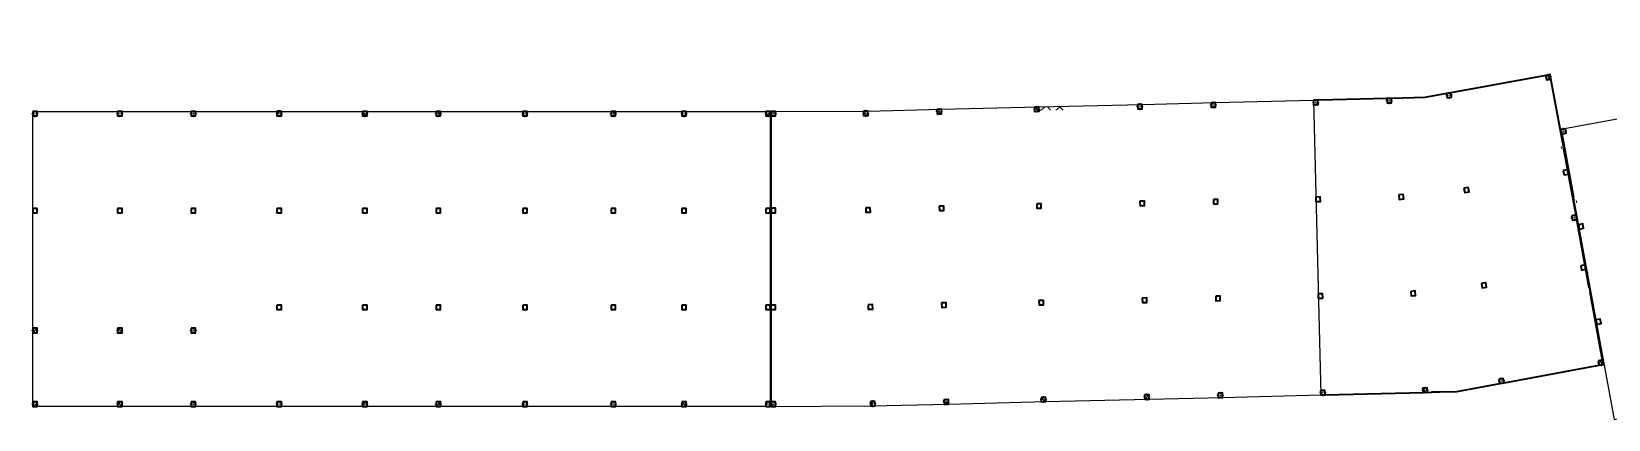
# Model space of a CAD drawing. Header units: millimetres. Extents: x 3404150 to 5321756, y 189673 to 670966.
# Drawn here: x 3404150 to 3511045, y 433596 to 459914 of the extents above; entities that cross this region are included whole.
import ezdxf

# ---------------------------------------------------------------- set-up
doc = ezdxf.new("R2010")
doc.units = ezdxf.units.MM
doc.header["$MEASUREMENT"] = 0
for name, color, linetype, lineweight in [('New_Structural - Bearing_Pen_No__1', 7, 'Continuous', 13), ('New_Structural - Bearing_Pen_No__21', 7, 'Continuous', 35), ('New_Structural - Bearing_Pen_No__22', 8, 'Continuous', 35)]:
    doc.layers.add(name, color=color, linetype=linetype, lineweight=lineweight)
doc.layers.add('New_Structural - Bearing_Pen_No__102', color=7, linetype='Continuous', lineweight=13, true_color=0xcccccc)
doc.layers.add('New_Structural - Bearing_Pen_No__161', color=7, linetype='Continuous', lineweight=13, true_color=0x6a6a6a)
pattern_1 = [(310.088249, (3392218.5, 4706369.64), (497.28475, 418.57836), []), (40.088249, (3392218.5, 4706369.64), (418.57836, -497.28475), [])]

msp = doc.modelspace()

# ---------------------------------------------------------------- hatches: boundary and pattern name
at = {"layer": 'New_Structural - Bearing_Pen_No__102', "linetype": 'Continuous', "lineweight": 13, "true_color": 0xcccccc}
h = msp.add_hatch(dxfattribs=at)
h.set_pattern_fill('CONCRETE_BLOCK', color=254, angle=-94.91175, style=0, pattern_type=2)
h.set_pattern_definition(pattern_1)
h.paths.add_polyline_path([(3421034, 454512), (3420784, 454512), (3420784, 454484), (3421034, 454484)])
h = msp.add_hatch(dxfattribs=at)
h.set_pattern_fill('CONCRETE_BLOCK', color=254, angle=-94.91175, style=0, pattern_type=2)
h.set_pattern_definition(pattern_1)
h.paths.add_polyline_path([(3437694, 454484), (3437694, 454499), (3437444, 454499), (3437444, 454484)])
h = msp.add_hatch(dxfattribs=at)
h.set_pattern_fill('CONCRETE_BLOCK', color=254, angle=-94.91175, style=0, pattern_type=2)
h.set_pattern_definition(pattern_1)
h.paths.add_polyline_path([(3454530, 454484), (3454530, 454485), (3454280, 454486), (3454281, 454484)])
h = msp.add_hatch(dxfattribs=at)
h.set_pattern_fill('CONCRETE_BLOCK', color=254, angle=-94.91175, style=0, pattern_type=2)
h.set_pattern_definition(pattern_1)
h.paths.add_polyline_path([(3474565, 454601), (3474558, 454851), (3472425, 454799), (3472437, 454800), (3472443, 454550)])
h = msp.add_hatch(dxfattribs=at)
h.set_pattern_fill('CONCRETE_BLOCK', color=254, angle=-94.91175, style=0, pattern_type=2)
h.set_pattern_definition(pattern_1)
h.paths.add_polyline_path([(3404230, 434484), (3404230, 434735), (3404230, 434735), (3404230, 434484)])
h = msp.add_hatch(dxfattribs=at)
h.set_pattern_fill('CONCRETE_BLOCK', color=254, angle=-94.91175, style=0, pattern_type=2)
h.set_pattern_definition(pattern_1)
h.paths.add_polyline_path([(3454530, 434484), (3454280, 434484), (3454530, 434484)])
at = {"layer": 'New_Structural - Bearing_Pen_No__161', "linetype": 'Continuous', "lineweight": 13, "true_color": 0x6a6a6a}
h = msp.add_hatch(dxfattribs=at)
h.set_pattern_fill('CONCRETE_BLOCK', color=251, angle=-94.91175, style=0, pattern_type=2)
h.set_pattern_definition(pattern_1)
h.paths.add_polyline_path([(3506798, 456942), (3506852, 456647), (3507147, 456701), (3507093, 456996)])
h = msp.add_hatch(dxfattribs=at)
h.set_pattern_fill('CONCRETE_BLOCK', color=251, angle=-94.91175, style=0, pattern_type=2)
h.set_pattern_definition(pattern_1)
h.paths.add_polyline_path([(3496029, 455373), (3496037, 455073), (3496337, 455080), (3496329, 455380)])
h = msp.add_hatch(dxfattribs=at)
h.set_pattern_fill('CONCRETE_BLOCK', color=251, angle=-94.91175, style=0, pattern_type=2)
h.set_pattern_definition(pattern_1)
h.paths.add_polyline_path([(3500063, 455705), (3500118, 455410), (3500413, 455464), (3500359, 455759)])
h = msp.add_hatch(dxfattribs=at)
h.set_pattern_fill('CONCRETE_BLOCK', color=251, angle=-94.91175, style=0, pattern_type=2)
h.set_pattern_definition(pattern_1)
h.paths.add_polyline_path([(3404230, 454484), (3404230, 454184), (3404530, 454184), (3404530, 454484)])
h = msp.add_hatch(dxfattribs=at)
h.set_pattern_fill('CONCRETE_BLOCK', color=251, angle=-94.91175, style=0, pattern_type=2)
h.set_pattern_definition(pattern_1)
h.paths.add_polyline_path([(3420784, 454484), (3420784, 454184), (3421084, 454184), (3421084, 454484)])
h = msp.add_hatch(dxfattribs=at)
h.set_pattern_fill('CONCRETE_BLOCK', color=251, angle=-94.91175, style=0, pattern_type=2)
h.set_pattern_definition(pattern_1)
h.paths.add_polyline_path([(3426595, 454484), (3426595, 454184), (3426895, 454184), (3426895, 454484)])
h = msp.add_hatch(dxfattribs=at)
h.set_pattern_fill('CONCRETE_BLOCK', color=251, angle=-94.91175, style=0, pattern_type=2)
h.set_pattern_definition(pattern_1)
h.paths.add_polyline_path([(3431575, 454484), (3431575, 454184), (3431875, 454184), (3431875, 454484)])
h = msp.add_hatch(dxfattribs=at)
h.set_pattern_fill('CONCRETE_BLOCK', color=251, angle=-94.91175, style=0, pattern_type=2)
h.set_pattern_definition(pattern_1)
h.paths.add_polyline_path([(3437444, 454484), (3437444, 454184), (3437744, 454184), (3437744, 454484)])
h = msp.add_hatch(dxfattribs=at)
h.set_pattern_fill('CONCRETE_BLOCK', color=251, angle=-94.91175, style=0, pattern_type=2)
h.set_pattern_definition(pattern_1)
h.paths.add_polyline_path([(3443435, 454484), (3443435, 454184), (3443735, 454184), (3443735, 454484)])
h = msp.add_hatch(dxfattribs=at)
h.set_pattern_fill('CONCRETE_BLOCK', color=251, angle=-94.91175, style=0, pattern_type=2)
h.set_pattern_definition(pattern_1)
h.paths.add_polyline_path([(3448235, 454484), (3448235, 454184), (3448535, 454184), (3448535, 454484)])
h = msp.add_hatch(dxfattribs=at)
h.set_pattern_fill('CONCRETE_BLOCK', color=251, angle=-94.91175, style=0, pattern_type=2)
h.set_pattern_definition(pattern_1)
h.paths.add_polyline_path([(3453930, 454484), (3453930, 454184), (3454230, 454184), (3454230, 454484)])
h = msp.add_hatch(dxfattribs=at)
h.set_pattern_fill('CONCRETE_BLOCK', color=251, angle=-94.91175, style=0, pattern_type=2)
h.set_pattern_definition(pattern_1)
h.paths.add_polyline_path([(3454280, 454484), (3454280, 454184), (3454580, 454184), (3454580, 454484)])
h = msp.add_hatch(dxfattribs=at)
h.set_pattern_fill('CONCRETE_BLOCK', color=251, angle=-94.91175, style=0, pattern_type=2)
h.set_pattern_definition(pattern_1)
h.paths.add_polyline_path([(3460546, 454511), (3460554, 454211), (3460854, 454218), (3460846, 454518)])
h = msp.add_hatch(dxfattribs=at)
h.set_pattern_fill('CONCRETE_BLOCK', color=251, angle=-94.91175, style=0, pattern_type=2)
h.set_pattern_definition(pattern_1)
h.paths.add_polyline_path([(3465524, 454632), (3465531, 454332), (3465831, 454339), (3465824, 454639)])
h = msp.add_hatch(dxfattribs=at)
h.set_pattern_fill('CONCRETE_BLOCK', color=251, angle=-94.91175, style=0, pattern_type=2)
h.set_pattern_definition(pattern_1)
h.paths.add_polyline_path([(3472137, 454793), (3472144, 454493), (3472444, 454500), (3472437, 454800)])
h = msp.add_hatch(dxfattribs=at)
h.set_pattern_fill('CONCRETE_BLOCK', color=251, angle=-94.91175, style=0, pattern_type=2)
h.set_pattern_definition(pattern_1)
h.paths.add_polyline_path([(3484106, 455083), (3484113, 454783), (3484413, 454790), (3484405, 455090)])
h = msp.add_hatch(dxfattribs=at)
h.set_pattern_fill('CONCRETE_BLOCK', color=251, angle=-94.91175, style=0, pattern_type=2)
h.set_pattern_definition(pattern_1)
h.paths.add_polyline_path([(3491051, 455252), (3491059, 454952), (3491359, 454959), (3491351, 455259)])
h = msp.add_hatch(dxfattribs=at)
h.set_pattern_fill('CONCRETE_BLOCK', color=251, angle=-94.91175, style=0, pattern_type=2)
h.set_pattern_definition(pattern_1)
h.paths.add_polyline_path([(3507827, 453267), (3507881, 452972), (3508176, 453026), (3508122, 453321)])
h = msp.add_hatch(dxfattribs=at)
h.set_pattern_fill('CONCRETE_BLOCK', color=251, angle=-94.91175, style=0, pattern_type=2)
h.set_pattern_definition(pattern_1)
h.paths.add_polyline_path([(3507647, 452319), (3507701, 452024), (3507996, 452078), (3507942, 452373)])
h = msp.add_hatch(dxfattribs=at)
h.set_pattern_fill('CONCRETE_BLOCK', color=251, angle=-94.91175, style=0, pattern_type=2)
h.set_pattern_definition(pattern_1)
h.paths.add_polyline_path([(3404230, 439784), (3404230, 439484), (3404530, 439484), (3404530, 439784)])
h = msp.add_hatch(dxfattribs=at)
h.set_pattern_fill('CONCRETE_BLOCK', color=251, angle=-94.91175, style=0, pattern_type=2)
h.set_pattern_definition(pattern_1)
h.paths.add_polyline_path([(3409986, 439784), (3409986, 439484), (3410286, 439484), (3410286, 439784)])
h = msp.add_hatch(dxfattribs=at)
h.set_pattern_fill('CONCRETE_BLOCK', color=251, angle=-94.91175, style=0, pattern_type=2)
h.set_pattern_definition(pattern_1)
h.paths.add_polyline_path([(3414966, 439784), (3414966, 439484), (3415266, 439484), (3415266, 439784)])
h = msp.add_hatch(dxfattribs=at)
h.set_pattern_fill('CONCRETE_BLOCK', color=251, angle=-94.91175, style=0, pattern_type=2)
h.set_pattern_definition(pattern_1)
h.paths.add_polyline_path([(3510356, 437566), (3510410, 437271), (3510706, 437325), (3510651, 437620)])
h = msp.add_hatch(dxfattribs=at)
h.set_pattern_fill('CONCRETE_BLOCK', color=251, angle=-94.91175, style=0, pattern_type=2)
h.set_pattern_definition(pattern_1)
h.paths.add_polyline_path([(3503622, 436329), (3503676, 436034), (3503971, 436088), (3503917, 436383)])
h = msp.add_hatch(dxfattribs=at)
h.set_pattern_fill('CONCRETE_BLOCK', color=251, angle=-94.91175, style=0, pattern_type=2)
h.set_pattern_definition(pattern_1)
h.paths.add_polyline_path([(3472592, 435098), (3472599, 434798), (3472899, 434805), (3472892, 435105)])
h = msp.add_hatch(dxfattribs=at)
h.set_pattern_fill('CONCRETE_BLOCK', color=251, angle=-94.91175, style=0, pattern_type=2)
h.set_pattern_definition(pattern_1)
h.paths.add_polyline_path([(3479605, 435268), (3479612, 434968), (3479912, 434975), (3479905, 435275)])
h = msp.add_hatch(dxfattribs=at)
h.set_pattern_fill('CONCRETE_BLOCK', color=251, angle=-94.91175, style=0, pattern_type=2)
h.set_pattern_definition(pattern_1)
h.paths.add_polyline_path([(3484584, 435389), (3484591, 435089), (3484891, 435096), (3484884, 435396)])
h = msp.add_hatch(dxfattribs=at)
h.set_pattern_fill('CONCRETE_BLOCK', color=251, angle=-94.91175, style=0, pattern_type=2)
h.set_pattern_definition(pattern_1)
h.paths.add_polyline_path([(3491530, 435557), (3491537, 435258), (3491837, 435265), (3491830, 435565)])
h = msp.add_hatch(dxfattribs=at)
h.set_pattern_fill('CONCRETE_BLOCK', color=251, angle=-94.91175, style=0, pattern_type=2)
h.set_pattern_definition(pattern_1)
h.paths.add_polyline_path([(3498448, 435713), (3498485, 435416), (3498783, 435452), (3498746, 435750)])
h = msp.add_hatch(dxfattribs=at)
h.set_pattern_fill('CONCRETE_BLOCK', color=251, angle=-94.91175, style=0, pattern_type=2)
h.set_pattern_definition(pattern_1)
h.paths.add_polyline_path([(3404230, 434784), (3404230, 434484), (3404530, 434484), (3404530, 434784)])
h = msp.add_hatch(dxfattribs=at)
h.set_pattern_fill('CONCRETE_BLOCK', color=251, angle=-94.91175, style=0, pattern_type=2)
h.set_pattern_definition(pattern_1)
h.paths.add_polyline_path([(3409986, 434784), (3409986, 434484), (3410286, 434484), (3410286, 434784)])
h = msp.add_hatch(dxfattribs=at)
h.set_pattern_fill('CONCRETE_BLOCK', color=251, angle=-94.91175, style=0, pattern_type=2)
h.set_pattern_definition(pattern_1)
h.paths.add_polyline_path([(3414966, 434784), (3414966, 434484), (3415266, 434484), (3415266, 434784)])
h = msp.add_hatch(dxfattribs=at)
h.set_pattern_fill('CONCRETE_BLOCK', color=251, angle=-94.91175, style=0, pattern_type=2)
h.set_pattern_definition(pattern_1)
h.paths.add_polyline_path([(3420784, 434784), (3420784, 434484), (3421084, 434484), (3421084, 434784)])
h = msp.add_hatch(dxfattribs=at)
h.set_pattern_fill('CONCRETE_BLOCK', color=251, angle=-94.91175, style=0, pattern_type=2)
h.set_pattern_definition(pattern_1)
h.paths.add_polyline_path([(3426595, 434784), (3426595, 434484), (3426895, 434484), (3426895, 434784)])
h = msp.add_hatch(dxfattribs=at)
h.set_pattern_fill('CONCRETE_BLOCK', color=251, angle=-94.91175, style=0, pattern_type=2)
h.set_pattern_definition(pattern_1)
h.paths.add_polyline_path([(3431575, 434784), (3431575, 434484), (3431875, 434484), (3431875, 434784)])
h = msp.add_hatch(dxfattribs=at)
h.set_pattern_fill('CONCRETE_BLOCK', color=251, angle=-94.91175, style=0, pattern_type=2)
h.set_pattern_definition(pattern_1)
h.paths.add_polyline_path([(3437444, 434784), (3437444, 434484), (3437744, 434484), (3437744, 434784)])
h = msp.add_hatch(dxfattribs=at)
h.set_pattern_fill('CONCRETE_BLOCK', color=251, angle=-94.91175, style=0, pattern_type=2)
h.set_pattern_definition(pattern_1)
h.paths.add_polyline_path([(3443435, 434784), (3443435, 434484), (3443735, 434484), (3443735, 434784)])
h = msp.add_hatch(dxfattribs=at)
h.set_pattern_fill('CONCRETE_BLOCK', color=251, angle=-94.91175, style=0, pattern_type=2)
h.set_pattern_definition(pattern_1)
h.paths.add_polyline_path([(3448235, 434784), (3448235, 434484), (3448535, 434484), (3448535, 434784)])
h = msp.add_hatch(dxfattribs=at)
h.set_pattern_fill('CONCRETE_BLOCK', color=251, angle=-94.91175, style=0, pattern_type=2)
h.set_pattern_definition(pattern_1)
h.paths.add_polyline_path([(3453930, 434784), (3453930, 434484), (3454230, 434484), (3454230, 434784)])
h = msp.add_hatch(dxfattribs=at)
h.set_pattern_fill('CONCRETE_BLOCK', color=251, angle=-94.91175, style=0, pattern_type=2)
h.set_pattern_definition(pattern_1)
h.paths.add_polyline_path([(3454280, 434784), (3454280, 434484), (3454580, 434484), (3454580, 434784)])
h = msp.add_hatch(dxfattribs=at)
h.set_pattern_fill('CONCRETE_BLOCK', color=251, angle=-94.91175, style=0, pattern_type=2)
h.set_pattern_definition(pattern_1)
h.paths.add_polyline_path([(3461025, 434817), (3461032, 434517), (3461332, 434524), (3461324, 434824)])
h = msp.add_hatch(dxfattribs=at)
h.set_pattern_fill('CONCRETE_BLOCK', color=251, angle=-94.91175, style=0, pattern_type=2)
h.set_pattern_definition(pattern_1)
h.paths.add_polyline_path([(3466002, 434938), (3466009, 434638), (3466309, 434645), (3466302, 434945)])

# ---------------------------------------------------------------- linework, layer by layer
for points in [[(3511439, 433596), (3547636, 440243), (3544023, 459914), (3507827, 453267), (3511439, 433596)], [(3491051, 455252), (3491537, 435258), (3500653, 435479), (3510706, 437325), (3507093, 456996), (3498591, 455435), (3491051, 455252)], [(3454280, 454486), (3460846, 454518), (3465824, 454639), (3472437, 454800), (3479427, 454969), (3484405, 455090), (3491051, 455252), (3491537, 435258)], [(3454280, 454486), (3454280, 434484), (3461032, 434517), (3466309, 434645), (3472898, 434805), (3479912, 434975), (3484891, 435096), (3491537, 435258)]]:
    msp.add_lwpolyline(points)
msp.add_lwpolyline([(3454230, 434484), (3404230, 434484), (3404230, 454484), (3454230, 454484)], close=True)
at = {"layer": 'New_Structural - Bearing_Pen_No__1', "color": 7, "linetype": 'Continuous', "lineweight": 13}
for p, q in [((3506894, 456807), (3506746, 456780)), ((3506958, 456900), (3506931, 457048)), ((3506987, 456743), (3507014, 456595)), ((3507051, 456836), (3507199, 456863)), ((3496181, 455306), (3496177, 455456)), ((3500159, 455570), (3500012, 455543)), ((3500224, 455663), (3500197, 455811)), ((3500253, 455506), (3500280, 455358)), ((3500317, 455599), (3500464, 455626)), ((3404300, 454334), (3404150, 454334)), ((3404380, 454414), (3404380, 454564)), ((3404460, 454334), (3404610, 454334)), ((3410056, 454334), (3409906, 454334)), ((3410136, 454414), (3410136, 454564)), ((3410216, 454334), (3410366, 454334)), ((3415036, 454334), (3414886, 454334)), ((3415116, 454414), (3415116, 454564)), ((3415196, 454334), (3415346, 454334)), ((3420854, 454334), (3420704, 454334)), ((3420934, 454414), (3420934, 454564)), ((3421014, 454334), (3421164, 454334)), ((3426665, 454334), (3426515, 454334)), ((3426745, 454414), (3426745, 454564)), ((3426825, 454334), (3426975, 454334)), ((3431645, 454334), (3431495, 454334)), ((3431725, 454414), (3431725, 454564)), ((3431805, 454334), (3431955, 454334)), ((3437514, 454334), (3437364, 454334)), ((3437594, 454414), (3437594, 454564)), ((3437674, 454334), (3437824, 454334)), ((3443505, 454334), (3443355, 454334)), ((3443585, 454414), (3443585, 454564)), ((3443665, 454334), (3443815, 454334)), ((3448305, 454334), (3448155, 454334)), ((3448385, 454414), (3448385, 454564)), ((3448465, 454334), (3448615, 454334)), ((3454000, 454334), (3453850, 454334)), ((3454080, 454414), (3454080, 454564)), ((3454160, 454334), (3454310, 454334)), ((3454350, 454334), (3454200, 454334)), ((3454430, 454414), (3454430, 454564)), ((3454510, 454334), (3454660, 454334)), ((3460620, 454363), (3460470, 454359)), ((3460698, 454445), (3460694, 454595)), ((3460780, 454367), (3460930, 454370)), ((3465598, 454484), (3465448, 454480)), ((3465676, 454566), (3465672, 454715)), ((3465679, 454406), (3465683, 454256)), ((3465757, 454487), (3465907, 454491)), ((3472211, 454644), (3472061, 454641)), ((3472289, 454726), (3472285, 454876)), ((3472292, 454566), (3472296, 454416)), ((3472371, 454648), (3472520, 454652)), ((3479201, 454814), (3479051, 454810)), ((3479279, 454896), (3479275, 455046)), ((3479283, 454736), (3479286, 454586)), ((3479361, 454818), (3479511, 454821)), ((3484179, 454935), (3484029, 454931)), ((3484257, 455017), (3484254, 455167)), ((3484261, 454857), (3484265, 454707)), ((3484339, 454939), (3484489, 454942)), ((3491125, 455103), (3490975, 455100)), ((3491203, 455185), (3491199, 455335)), ((3491207, 455025), (3491211, 454875)), ((3491285, 455107), (3491435, 455111)), ((3496103, 455224), (3495953, 455221)), ((3496185, 455146), (3496189, 454996)), ((3496263, 455228), (3496413, 455232)), ((3404380, 454254), (3404380, 454104)), ((3410136, 454254), (3410136, 454104)), ((3415116, 454254), (3415116, 454104)), ((3420934, 454254), (3420934, 454104)), ((3426745, 454254), (3426745, 454104)), ((3431725, 454254), (3431725, 454104)), ((3437594, 454254), (3437594, 454104)), ((3443585, 454254), (3443585, 454104)), ((3448385, 454254), (3448385, 454104)), ((3454080, 454254), (3454080, 454104)), ((3454430, 454254), (3454430, 454104)), ((3460702, 454285), (3460706, 454135)), ((3507987, 453225), (3507960, 453373)), ((3507923, 453132), (3507775, 453105)), ((3507900, 452213), (3508048, 452240)), ((3508016, 453068), (3508043, 452921)), ((3508080, 453161), (3508228, 453188)), ((3507836, 452120), (3507863, 451972)), ((3508772, 448510), (3508624, 448483)), ((3508865, 448445), (3508892, 448298)), ((3508646, 447266), (3508498, 447239)), ((3508710, 447360), (3508683, 447507)), ((3508739, 447202), (3508766, 447055)), ((3508803, 447295), (3508951, 447322)), ((3509675, 443592), (3509527, 443565)), ((3404300, 439634), (3404150, 439634)), ((3404380, 439714), (3404380, 439864)), ((3404380, 439554), (3404380, 439404)), ((3404460, 439634), (3404610, 439634)), ((3410056, 439634), (3409906, 439634)), ((3410136, 439714), (3410136, 439864)), ((3410136, 439554), (3410136, 439404)), ((3410216, 439634), (3410366, 439634)), ((3415036, 439634), (3414886, 439634)), ((3415116, 439714), (3415116, 439864)), ((3415116, 439554), (3415116, 439404)), ((3415196, 439634), (3415346, 439634)), ((3510452, 437431), (3510305, 437404)), ((3510516, 437524), (3510489, 437672)), ((3510545, 437367), (3510572, 437219)), ((3510610, 437460), (3510757, 437487)), ((3503718, 436194), (3503570, 436167)), ((3503782, 436287), (3503755, 436435)), ((3503875, 436223), (3504023, 436250)), ((3472743, 435032), (3472740, 435181)), ((3479679, 435120), (3479529, 435116)), ((3479757, 435202), (3479753, 435352)), ((3479839, 435124), (3479989, 435127)), ((3484657, 435241), (3484507, 435237)), ((3484735, 435322), (3484732, 435472)), ((3484739, 435163), (3484743, 435013)), ((3484817, 435244), (3484967, 435248)), ((3491603, 435409), (3491453, 435406)), ((3491681, 435491), (3491678, 435641)), ((3491685, 435331), (3491689, 435181)), ((3491763, 435413), (3491913, 435417)), ((3498536, 435573), (3498387, 435555)), ((3498606, 435662), (3498587, 435811)), ((3498625, 435504), (3498644, 435355)), ((3498695, 435593), (3498844, 435611)), ((3503811, 436130), (3503838, 435982)), ((3404300, 434634), (3404150, 434634)), ((3404380, 434714), (3404380, 434864)), ((3404380, 434554), (3404380, 434404)), ((3404460, 434634), (3404610, 434634)), ((3410056, 434634), (3409906, 434634)), ((3410136, 434714), (3410136, 434864)), ((3410136, 434554), (3410136, 434404)), ((3410216, 434634), (3410366, 434634)), ((3415036, 434634), (3414886, 434634)), ((3415116, 434714), (3415116, 434864)), ((3415116, 434554), (3415116, 434404)), ((3415196, 434634), (3415346, 434634)), ((3420854, 434634), (3420704, 434634)), ((3420934, 434714), (3420934, 434864)), ((3420934, 434554), (3420934, 434404)), ((3421014, 434634), (3421164, 434634)), ((3426666, 434634), (3426516, 434634)), ((3426746, 434714), (3426746, 434864)), ((3426746, 434554), (3426746, 434404)), ((3426826, 434634), (3426976, 434634)), ((3431646, 434634), (3431496, 434634)), ((3431726, 434714), (3431726, 434864)), ((3431726, 434554), (3431726, 434404)), ((3431806, 434634), (3431956, 434634)), ((3437514, 434634), (3437364, 434634)), ((3437594, 434714), (3437594, 434864)), ((3437594, 434554), (3437594, 434404)), ((3437674, 434634), (3437824, 434634)), ((3443506, 434634), (3443356, 434634)), ((3443586, 434714), (3443586, 434864)), ((3443586, 434554), (3443586, 434404)), ((3443666, 434634), (3443816, 434634)), ((3448305, 434634), (3448155, 434634)), ((3448385, 434714), (3448385, 434864)), ((3448385, 434554), (3448385, 434404)), ((3448465, 434634), (3448615, 434634)), ((3454000, 434634), (3453850, 434634)), ((3454080, 434714), (3454080, 434864)), ((3454080, 434554), (3454080, 434404)), ((3454160, 434634), (3454310, 434634)), ((3454350, 434634), (3454200, 434634)), ((3454430, 434714), (3454430, 434864)), ((3454430, 434554), (3454430, 434404)), ((3454510, 434634), (3454660, 434634)), ((3461098, 434669), (3460948, 434665)), ((3461176, 434750), (3461173, 434900)), ((3461180, 434591), (3461184, 434441)), ((3461258, 434672), (3461408, 434676)), ((3466076, 434789), (3465926, 434786)), ((3466154, 434871), (3466150, 435021)), ((3466158, 434711), (3466161, 434561)), ((3466236, 434793), (3466386, 434797)), ((3472665, 434950), (3472515, 434946)), ((3472747, 434872), (3472750, 434722)), ((3472825, 434953), (3472975, 434957)), ((3479761, 435042), (3479764, 434892))]:
    msp.add_line(p, q, dxfattribs=at)
for p in [(3506973, 456821), (3500238, 455585), (3404380, 454334), (3410136, 454334), (3415116, 454334), (3420934, 454334), (3426745, 454334), (3431725, 454334), (3437594, 454334), (3443585, 454334), (3448385, 454334), (3454080, 454334), (3454430, 454334), (3460700, 454365), (3465677, 454486), (3472291, 454646), (3479281, 454816), (3484259, 454937), (3491205, 455105), (3496183, 455226), (3508001, 453147), (3508725, 447281), (3404380, 439634), (3410136, 439634), (3415116, 439634), (3510531, 437445), (3503796, 436209), (3479759, 435122), (3484737, 435243), (3491683, 435411), (3498616, 435583), (3404380, 434634), (3410136, 434634), (3415116, 434634), (3420934, 434634), (3426746, 434634), (3431726, 434634), (3437594, 434634), (3443586, 434634), (3448385, 434634), (3454080, 434634), (3454430, 434634), (3461178, 434671), (3466156, 434791), (3472745, 434952)]:
    msp.add_point(p, dxfattribs=at)
at = {"layer": 'New_Structural - Bearing_Pen_No__21', "color": 7, "linetype": 'Continuous', "lineweight": 35}
for points in [[(3506798, 456942), (3506852, 456647), (3507147, 456701), (3507093, 456996)], [(3496029, 455373), (3496037, 455073), (3496337, 455080), (3496329, 455380)], [(3500063, 455705), (3500118, 455410), (3500413, 455464), (3500359, 455759)], [(3404230, 454484), (3404230, 454184), (3404530, 454184), (3404530, 454484)], [(3409986, 454484), (3409986, 454184), (3410286, 454184), (3410286, 454484)], [(3414966, 454484), (3414966, 454184), (3415266, 454184), (3415266, 454484)], [(3420784, 454484), (3420784, 454184), (3421084, 454184), (3421084, 454484)], [(3426595, 454484), (3426595, 454184), (3426895, 454184), (3426895, 454484)], [(3431575, 454484), (3431575, 454184), (3431875, 454184), (3431875, 454484)], [(3437444, 454484), (3437444, 454184), (3437744, 454184), (3437744, 454484)], [(3443435, 454484), (3443435, 454184), (3443735, 454184), (3443735, 454484)], [(3448235, 454484), (3448235, 454184), (3448535, 454184), (3448535, 454484)], [(3453930, 454484), (3453930, 454184), (3454230, 454184), (3454230, 454484)], [(3454280, 454484), (3454280, 454184), (3454580, 454184), (3454580, 454484)], [(3460546, 454511), (3460554, 454211), (3460854, 454218), (3460846, 454518)], [(3465524, 454632), (3465531, 454332), (3465831, 454339), (3465824, 454639)], [(3472137, 454793), (3472144, 454493), (3472444, 454500), (3472437, 454800)], [(3479127, 454962), (3479134, 454662), (3479434, 454670), (3479427, 454969)], [(3484106, 455083), (3484113, 454783), (3484413, 454790), (3484405, 455090)], [(3491051, 455252), (3491059, 454952), (3491359, 454959), (3491351, 455259)], [(3507827, 453267), (3507881, 452972), (3508176, 453026), (3508122, 453321)], [(3507984, 450483), (3508038, 450188), (3508333, 450242), (3508279, 450537)], [(3501244, 449278), (3501298, 448983), (3501593, 449037), (3501539, 449332)], [(3404230, 447918), (3404230, 447618), (3404530, 447618), (3404530, 447918)], [(3409986, 447918), (3409986, 447618), (3410286, 447618), (3410286, 447918)], [(3414966, 447918), (3414966, 447618), (3415266, 447618), (3415266, 447918)], [(3420784, 447918), (3420784, 447618), (3421084, 447618), (3421084, 447918)], [(3426595, 447918), (3426595, 447618), (3426895, 447618), (3426895, 447918)], [(3431575, 447918), (3431575, 447618), (3431875, 447618), (3431875, 447918)], [(3437444, 447918), (3437444, 447618), (3437744, 447618), (3437744, 447918)], [(3443435, 447918), (3443435, 447618), (3443735, 447618), (3443735, 447918)], [(3448235, 447918), (3448235, 447618), (3448535, 447618), (3448535, 447918)], [(3453930, 447918), (3453930, 447618), (3454230, 447618), (3454230, 447918)], [(3454280, 447921), (3454280, 447621), (3454580, 447621), (3454580, 447921)], [(3460706, 447948), (3460713, 447649), (3461013, 447656), (3461005, 447956)], [(3465683, 448067), (3465691, 447767), (3465990, 447774), (3465983, 448074)], [(3472291, 448228), (3472298, 447928), (3472598, 447935), (3472591, 448235)], [(3479287, 448397), (3479294, 448097), (3479594, 448105), (3479587, 448405)], [(3484265, 448518), (3484272, 448218), (3484572, 448226), (3484565, 448525)], [(3491212, 448687), (3491219, 448387), (3491519, 448394), (3491512, 448694)], [(3496829, 448825), (3496866, 448527), (3497164, 448564), (3497127, 448862)], [(3508550, 447401), (3508604, 447106), (3508899, 447160), (3508845, 447456)], [(3509013, 446808), (3509067, 446513), (3509362, 446568), (3509308, 446863)], [(3509170, 444024), (3509224, 443729), (3509519, 443784), (3509465, 444079)], [(3502430, 442817), (3502484, 442522), (3502780, 442576), (3502725, 442871)], [(3465843, 441502), (3465850, 441202), (3466150, 441210), (3466143, 441510)], [(3472438, 441663), (3472445, 441363), (3472745, 441370), (3472738, 441670)], [(3479446, 441833), (3479453, 441533), (3479753, 441540), (3479746, 441840)], [(3484424, 441953), (3484432, 441654), (3484731, 441661), (3484724, 441961)], [(3491367, 442122), (3491374, 441822), (3491674, 441829), (3491667, 442129)], [(3497638, 442277), (3497674, 441979), (3497972, 442016), (3497935, 442313)], [(3420784, 441351), (3420784, 441051), (3421084, 441051), (3421084, 441351)], [(3426595, 441351), (3426595, 441051), (3426895, 441051), (3426895, 441351)], [(3431575, 441351), (3431575, 441051), (3431875, 441051), (3431875, 441351)], [(3437444, 441351), (3437444, 441051), (3437744, 441051), (3437744, 441351)], [(3443435, 441351), (3443435, 441051), (3443735, 441051), (3443735, 441351)], [(3448235, 441351), (3448235, 441051), (3448535, 441051), (3448535, 441351)], [(3453930, 441351), (3453930, 441051), (3454230, 441051), (3454230, 441351)], [(3454271, 441351), (3454271, 441051), (3454571, 441051), (3454571, 441351)], [(3460865, 441381), (3460872, 441082), (3461172, 441089), (3461165, 441389)], [(3404230, 439784), (3404230, 439484), (3404530, 439484), (3404530, 439784)], [(3409986, 439784), (3409986, 439484), (3410286, 439484), (3410286, 439784)], [(3414966, 439784), (3414966, 439484), (3415266, 439484), (3415266, 439784)], [(3510199, 440350), (3510253, 440055), (3510548, 440109), (3510494, 440404)], [(3510356, 437566), (3510410, 437271), (3510706, 437325), (3510651, 437620)], [(3503622, 436329), (3503676, 436034), (3503971, 436088), (3503917, 436383)], [(3472592, 435098), (3472599, 434798), (3472899, 434805), (3472892, 435105)], [(3479605, 435268), (3479612, 434968), (3479912, 434975), (3479905, 435275)], [(3484584, 435389), (3484591, 435089), (3484891, 435096), (3484884, 435396)], [(3491530, 435557), (3491537, 435258), (3491837, 435265), (3491830, 435565)], [(3498448, 435713), (3498485, 435416), (3498783, 435452), (3498746, 435750)], [(3404230, 434784), (3404230, 434484), (3404530, 434484), (3404530, 434784)], [(3409986, 434784), (3409986, 434484), (3410286, 434484), (3410286, 434784)], [(3414966, 434784), (3414966, 434484), (3415266, 434484), (3415266, 434784)], [(3420784, 434784), (3420784, 434484), (3421084, 434484), (3421084, 434784)], [(3426595, 434784), (3426595, 434484), (3426895, 434484), (3426895, 434784)], [(3431575, 434784), (3431575, 434484), (3431875, 434484), (3431875, 434784)], [(3437444, 434784), (3437444, 434484), (3437744, 434484), (3437744, 434784)], [(3443435, 434784), (3443435, 434484), (3443735, 434484), (3443735, 434784)], [(3448235, 434784), (3448235, 434484), (3448535, 434484), (3448535, 434784)], [(3453930, 434784), (3453930, 434484), (3454230, 434484), (3454230, 434784)], [(3454280, 434784), (3454280, 434484), (3454580, 434484), (3454580, 434784)], [(3461025, 434817), (3461032, 434517), (3461332, 434524), (3461324, 434824)], [(3466002, 434938), (3466009, 434638), (3466309, 434645), (3466302, 434945)]]:
    msp.add_lwpolyline(points, close=True, dxfattribs=at)
at = {"layer": 'New_Structural - Bearing_Pen_No__22', "color": 8, "linetype": 'Continuous', "lineweight": 35}
for points in [[(3506798, 456942), (3500359, 455759)], [(3507942, 452373), (3507147, 456701)], [(3498591, 455435), (3496329, 455380)], [(3500063, 455705), (3498591, 455435)], [(3421034, 454512), (3420784, 454512)], [(3420784, 454512), (3420784, 454484)], [(3421034, 454484), (3421034, 454512)], [(3437694, 454499), (3437444, 454499)], [(3437444, 454499), (3437444, 454484)], [(3437694, 454484), (3437694, 454499)], [(3454280, 454486), (3454530, 454485)], [(3492353, 455283), (3491351, 455259)], [(3496029, 455373), (3492353, 455283)], [(3507883, 452972), (3508678, 448645)], [(3508845, 447456), (3507996, 452078)], [(3509748, 442538), (3508899, 447160)], [(3510651, 437620), (3509802, 442243)], [(3503971, 436088), (3510410, 437271)], [(3491837, 435265), (3498484, 435426)], [(3498592, 435429), (3499058, 435440)], [(3500653, 435479), (3499058, 435440)], [(3500653, 435479), (3503676, 436034)], [(3404230, 434735), (3404230, 434484)], [(3454280, 434484), (3454530, 434484)], [(3461212, 434518), (3461332, 434521)], [(3472648, 434799), (3472898, 434805)], [(3472916, 434805), (3472910, 435055)]]:
    msp.add_lwpolyline(points, dxfattribs=at)

doc.saveas('drawing.dxf')
